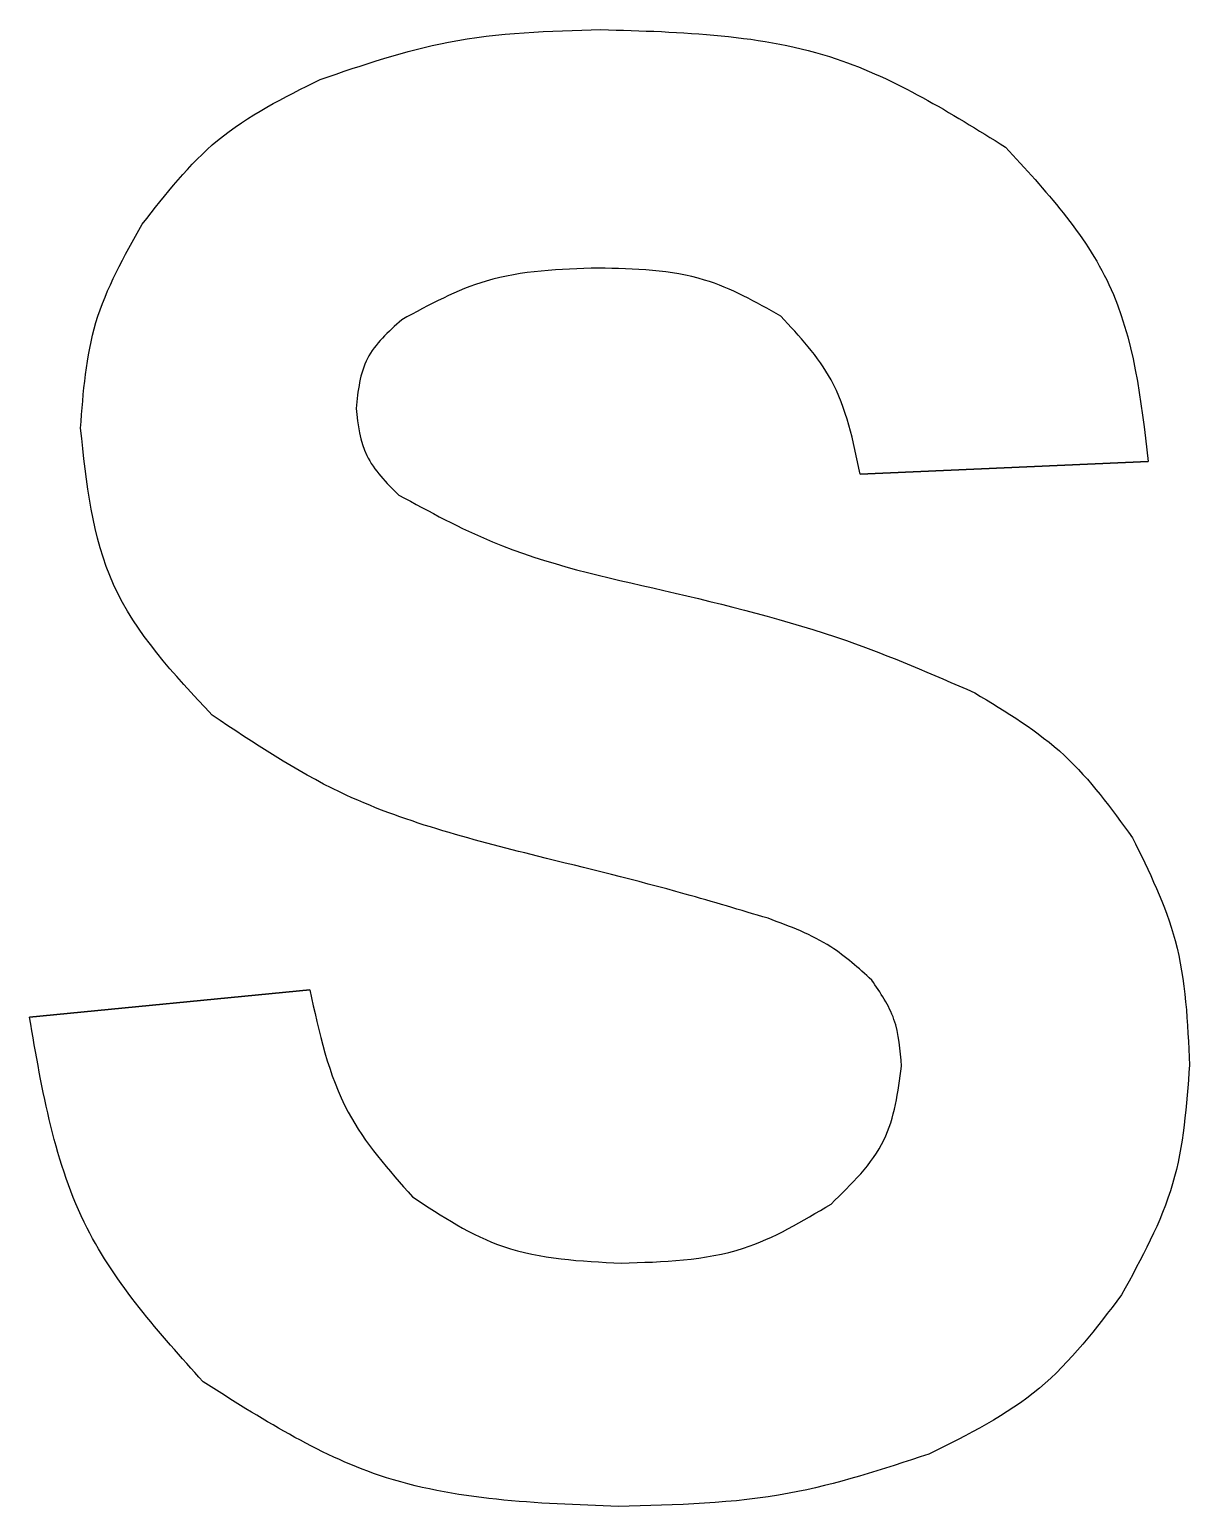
# Model space of a CAD drawing. Header units: millimetres. Extents: x -190 to 189, y -324 to 305.
# Drawn here: x -4.35 to 5.24, y 134.67 to 146.87 of the extents above; entities that cross this region are included whole.
import ezdxf

# ---------------------------------------------------------------- set-up
doc = ezdxf.new("R2010")
doc.units = ezdxf.units.MM
doc.layers.get('0').update_dxf_attribs({"linetype": 'CONTINUOUS'})

msp = doc.modelspace()

# ---------------------------------------------------------------- linework, layer by layer
for p, q in [((2.515, 143.192), (4.896, 143.298)), ((4.896, 143.298), (2.515, 143.192)), ((2.515, 143.192), (4.896, 143.298)), ((2.515, 143.192), (4.896, 143.298)), ((2.515, 143.192), (4.896, 143.298)), ((2.515, 143.192), (4.896, 143.298)), ((2.515, 143.192), (4.896, 143.298)), ((-2.033, 138.934), (-4.349, 138.707)), ((-4.349, 138.707), (-2.033, 138.934)), ((-2.033, 138.934), (-4.349, 138.707)), ((-2.033, 138.934), (-4.349, 138.707)), ((-2.033, 138.934), (-4.349, 138.707)), ((-2.033, 138.934), (-4.349, 138.707)), ((-2.033, 138.934), (-4.349, 138.707))]:
    msp.add_line(p, q)
for points, knots in [([(-1.946, 146.453), (-1.596, 146.573), (-0.845, 146.83), (-0.051, 146.853), (0.373, 146.865)], [0, 0, 0, 0, 0.1104252, 0.2367994, 0.2367994, 0.2367994, 0.2367994]), ([(-1.946, 146.453), (-1.596, 146.573), (-0.845, 146.83), (-0.051, 146.853), (0.373, 146.865)], [0, 0, 0, 0, 0.1104252, 0.2367994, 0.2367994, 0.2367994, 0.2367994]), ([(-1.946, 146.453), (-1.596, 146.573), (-0.845, 146.83), (-0.051, 146.853), (0.373, 146.865)], [0, 0, 0, 0, 0.1104252, 0.2367994, 0.2367994, 0.2367994, 0.2367994]), ([(-1.946, 146.453), (-1.596, 146.573), (-0.845, 146.83), (-0.051, 146.853), (0.373, 146.865)], [0, 0, 0, 0, 0.1104252, 0.2367994, 0.2367994, 0.2367994, 0.2367994]), ([(-1.946, 146.453), (-1.596, 146.573), (-0.845, 146.83), (-0.051, 146.853), (0.373, 146.865)], [0, 0, 0, 0, 0.1104252, 0.2367994, 0.2367994, 0.2367994, 0.2367994]), ([(-1.946, 146.453), (-1.596, 146.573), (-0.845, 146.83), (-0.051, 146.853), (0.373, 146.865)], [0, 0, 0, 0, 0.1104252, 0.2367994, 0.2367994, 0.2367994, 0.2367994]), ([(-1.946, 146.453), (-1.596, 146.573), (-0.845, 146.83), (-0.051, 146.853), (0.373, 146.865)], [0, 0, 0, 0, 0.1104252, 0.2367994, 0.2367994, 0.2367994, 0.2367994]), ([(0.373, 146.865), (1.041, 146.846), (2.245, 146.812), (3.262, 146.177), (3.716, 145.895)], [0, 0, 0, 0, 0.1960306, 0.3535824, 0.3535824, 0.3535824, 0.3535824]), ([(0.373, 146.865), (1.041, 146.846), (2.245, 146.812), (3.262, 146.177), (3.716, 145.895)], [0, 0, 0, 0, 0.1960306, 0.3535824, 0.3535824, 0.3535824, 0.3535824]), ([(0.373, 146.865), (1.041, 146.846), (2.245, 146.812), (3.262, 146.177), (3.716, 145.895)], [0, 0, 0, 0, 0.1960306, 0.3535824, 0.3535824, 0.3535824, 0.3535824]), ([(0.373, 146.865), (1.041, 146.846), (2.245, 146.812), (3.262, 146.177), (3.716, 145.895)], [0, 0, 0, 0, 0.1960306, 0.3535824, 0.3535824, 0.3535824, 0.3535824]), ([(0.373, 146.865), (1.041, 146.846), (2.245, 146.812), (3.262, 146.177), (3.716, 145.895)], [0, 0, 0, 0, 0.1960306, 0.3535824, 0.3535824, 0.3535824, 0.3535824]), ([(0.373, 146.865), (1.041, 146.846), (2.245, 146.812), (3.262, 146.177), (3.716, 145.895)], [0, 0, 0, 0, 0.1960306, 0.3535824, 0.3535824, 0.3535824, 0.3535824]), ([(0.373, 146.865), (1.041, 146.846), (2.245, 146.812), (3.262, 146.177), (3.716, 145.895)], [0, 0, 0, 0, 0.1960306, 0.3535824, 0.3535824, 0.3535824, 0.3535824]), ([(-3.417, 145.258), (-3.224, 145.506), (-2.826, 146.016), (-2.245, 146.305), (-1.946, 146.453)], [0, 0, 0, 0, 0.0930266, 0.1916913, 0.1916913, 0.1916913, 0.1916913]), ([(-3.417, 145.258), (-3.224, 145.506), (-2.826, 146.016), (-2.245, 146.305), (-1.946, 146.453)], [0, 0, 0, 0, 0.0930266, 0.1916913, 0.1916913, 0.1916913, 0.1916913]), ([(-3.417, 145.258), (-3.224, 145.506), (-2.826, 146.016), (-2.245, 146.305), (-1.946, 146.453)], [0, 0, 0, 0, 0.0930266, 0.1916913, 0.1916913, 0.1916913, 0.1916913]), ([(-3.417, 145.258), (-3.224, 145.506), (-2.826, 146.016), (-2.245, 146.305), (-1.946, 146.453)], [0, 0, 0, 0, 0.0930266, 0.1916913, 0.1916913, 0.1916913, 0.1916913]), ([(-3.417, 145.258), (-3.224, 145.506), (-2.826, 146.016), (-2.245, 146.305), (-1.946, 146.453)], [0, 0, 0, 0, 0.0930266, 0.1916913, 0.1916913, 0.1916913, 0.1916913]), ([(-3.417, 145.258), (-3.224, 145.506), (-2.826, 146.016), (-2.245, 146.305), (-1.946, 146.453)], [0, 0, 0, 0, 0.0930266, 0.1916913, 0.1916913, 0.1916913, 0.1916913]), ([(-3.417, 145.258), (-3.224, 145.506), (-2.826, 146.016), (-2.245, 146.305), (-1.946, 146.453)], [0, 0, 0, 0, 0.0930266, 0.1916913, 0.1916913, 0.1916913, 0.1916913]), ([(3.716, 145.895), (4.045, 145.537), (4.723, 144.802), (4.837, 143.808), (4.896, 143.298)], [0, 0, 0, 0, 0.1422027, 0.2918855, 0.2918855, 0.2918855, 0.2918855]), ([(3.716, 145.895), (4.045, 145.537), (4.723, 144.802), (4.837, 143.808), (4.896, 143.298)], [0, 0, 0, 0, 0.1422027, 0.2918855, 0.2918855, 0.2918855, 0.2918855]), ([(3.716, 145.895), (4.045, 145.537), (4.723, 144.802), (4.837, 143.808), (4.896, 143.298)], [0, 0, 0, 0, 0.1422027, 0.2918855, 0.2918855, 0.2918855, 0.2918855]), ([(3.716, 145.895), (4.045, 145.537), (4.723, 144.802), (4.837, 143.808), (4.896, 143.298)], [0, 0, 0, 0, 0.1422027, 0.2918855, 0.2918855, 0.2918855, 0.2918855]), ([(3.716, 145.895), (4.045, 145.537), (4.723, 144.802), (4.837, 143.808), (4.896, 143.298)], [0, 0, 0, 0, 0.1422027, 0.2918855, 0.2918855, 0.2918855, 0.2918855]), ([(3.716, 145.895), (4.045, 145.537), (4.723, 144.802), (4.837, 143.808), (4.896, 143.298)], [0, 0, 0, 0, 0.1422027, 0.2918855, 0.2918855, 0.2918855, 0.2918855]), ([(3.716, 145.895), (4.045, 145.537), (4.723, 144.802), (4.837, 143.808), (4.896, 143.298)], [0, 0, 0, 0, 0.1422027, 0.2918855, 0.2918855, 0.2918855, 0.2918855]), ([(-3.927, 143.573), (-3.905, 143.87), (-3.861, 144.469), (-3.566, 144.993), (-3.417, 145.258)], [0, 0, 0, 0, 0.088085, 0.1779778, 0.1779778, 0.1779778, 0.1779778]), ([(-3.927, 143.573), (-3.905, 143.87), (-3.861, 144.469), (-3.566, 144.993), (-3.417, 145.258)], [0, 0, 0, 0, 0.088085, 0.1779778, 0.1779778, 0.1779778, 0.1779778]), ([(-3.927, 143.573), (-3.905, 143.87), (-3.861, 144.469), (-3.566, 144.993), (-3.417, 145.258)], [0, 0, 0, 0, 0.088085, 0.1779778, 0.1779778, 0.1779778, 0.1779778]), ([(-3.927, 143.573), (-3.905, 143.87), (-3.861, 144.469), (-3.566, 144.993), (-3.417, 145.258)], [0, 0, 0, 0, 0.088085, 0.1779778, 0.1779778, 0.1779778, 0.1779778]), ([(-3.927, 143.573), (-3.905, 143.87), (-3.861, 144.469), (-3.566, 144.993), (-3.417, 145.258)], [0, 0, 0, 0, 0.088085, 0.1779778, 0.1779778, 0.1779778, 0.1779778]), ([(-3.927, 143.573), (-3.905, 143.87), (-3.861, 144.469), (-3.566, 144.993), (-3.417, 145.258)], [0, 0, 0, 0, 0.088085, 0.1779778, 0.1779778, 0.1779778, 0.1779778]), ([(-3.927, 143.573), (-3.905, 143.87), (-3.861, 144.469), (-3.566, 144.993), (-3.417, 145.258)], [0, 0, 0, 0, 0.088085, 0.1779778, 0.1779778, 0.1779778, 0.1779778]), ([(0.351, 144.895), (0.035, 144.885), (-0.541, 144.866), (-1.045, 144.592), (-1.273, 144.468)], [0, 0, 0, 0, 0.0930954, 0.1700176, 0.1700176, 0.1700176, 0.1700176]), ([(0.351, 144.895), (0.035, 144.885), (-0.541, 144.866), (-1.045, 144.592), (-1.273, 144.468)], [0, 0, 0, 0, 0.0930954, 0.1700176, 0.1700176, 0.1700176, 0.1700176]), ([(0.351, 144.895), (0.035, 144.885), (-0.541, 144.866), (-1.045, 144.592), (-1.273, 144.468)], [0, 0, 0, 0, 0.0930954, 0.1700176, 0.1700176, 0.1700176, 0.1700176]), ([(0.351, 144.895), (0.035, 144.885), (-0.541, 144.866), (-1.045, 144.592), (-1.273, 144.468)], [0, 0, 0, 0, 0.0930954, 0.1700176, 0.1700176, 0.1700176, 0.1700176]), ([(0.351, 144.895), (0.035, 144.885), (-0.541, 144.866), (-1.045, 144.592), (-1.273, 144.468)], [0, 0, 0, 0, 0.0930954, 0.1700176, 0.1700176, 0.1700176, 0.1700176]), ([(0.351, 144.895), (0.035, 144.885), (-0.541, 144.866), (-1.045, 144.592), (-1.273, 144.468)], [0, 0, 0, 0, 0.0930954, 0.1700176, 0.1700176, 0.1700176, 0.1700176]), ([(0.351, 144.895), (0.035, 144.885), (-0.541, 144.866), (-1.045, 144.592), (-1.273, 144.468)], [0, 0, 0, 0, 0.0930954, 0.1700176, 0.1700176, 0.1700176, 0.1700176]), ([(1.859, 144.498), (1.654, 144.614), (1.188, 144.876), (0.651, 144.888), (0.351, 144.895)], [0, 0, 0, 0, 0.069561, 0.1580815, 0.1580815, 0.1580815, 0.1580815]), ([(1.859, 144.498), (1.654, 144.614), (1.188, 144.876), (0.651, 144.888), (0.351, 144.895)], [0, 0, 0, 0, 0.069561, 0.1580815, 0.1580815, 0.1580815, 0.1580815]), ([(1.859, 144.498), (1.654, 144.614), (1.188, 144.876), (0.651, 144.888), (0.351, 144.895)], [0, 0, 0, 0, 0.069561, 0.1580815, 0.1580815, 0.1580815, 0.1580815]), ([(1.859, 144.498), (1.654, 144.614), (1.188, 144.876), (0.651, 144.888), (0.351, 144.895)], [0, 0, 0, 0, 0.069561, 0.1580815, 0.1580815, 0.1580815, 0.1580815]), ([(1.859, 144.498), (1.654, 144.614), (1.188, 144.876), (0.651, 144.888), (0.351, 144.895)], [0, 0, 0, 0, 0.069561, 0.1580815, 0.1580815, 0.1580815, 0.1580815]), ([(1.859, 144.498), (1.654, 144.614), (1.188, 144.876), (0.651, 144.888), (0.351, 144.895)], [0, 0, 0, 0, 0.069561, 0.1580815, 0.1580815, 0.1580815, 0.1580815]), ([(1.859, 144.498), (1.654, 144.614), (1.188, 144.876), (0.651, 144.888), (0.351, 144.895)], [0, 0, 0, 0, 0.069561, 0.1580815, 0.1580815, 0.1580815, 0.1580815]), ([(-1.273, 144.468), (-1.384, 144.369), (-1.603, 144.173), (-1.635, 143.881), (-1.651, 143.735)], [0, 0, 0, 0, 0.04272641, 0.08501092, 0.08501092, 0.08501092, 0.08501092]), ([(-1.273, 144.468), (-1.384, 144.369), (-1.603, 144.173), (-1.635, 143.881), (-1.651, 143.735)], [0, 0, 0, 0, 0.04272641, 0.08501092, 0.08501092, 0.08501092, 0.08501092]), ([(-1.273, 144.468), (-1.384, 144.369), (-1.603, 144.173), (-1.635, 143.881), (-1.651, 143.735)], [0, 0, 0, 0, 0.04272641, 0.08501092, 0.08501092, 0.08501092, 0.08501092]), ([(-1.273, 144.468), (-1.384, 144.369), (-1.603, 144.173), (-1.635, 143.881), (-1.651, 143.735)], [0, 0, 0, 0, 0.04272641, 0.08501092, 0.08501092, 0.08501092, 0.08501092]), ([(-1.273, 144.468), (-1.384, 144.369), (-1.603, 144.173), (-1.635, 143.881), (-1.651, 143.735)], [0, 0, 0, 0, 0.04272641, 0.08501092, 0.08501092, 0.08501092, 0.08501092]), ([(-1.273, 144.468), (-1.384, 144.369), (-1.603, 144.173), (-1.635, 143.881), (-1.651, 143.735)], [0, 0, 0, 0, 0.04272641, 0.08501092, 0.08501092, 0.08501092, 0.08501092]), ([(-1.273, 144.468), (-1.384, 144.369), (-1.603, 144.173), (-1.635, 143.881), (-1.651, 143.735)], [0, 0, 0, 0, 0.04272641, 0.08501092, 0.08501092, 0.08501092, 0.08501092]), ([(2.515, 143.192), (2.459, 143.465), (2.358, 143.962), (2.014, 144.332), (1.859, 144.498)], [0, 0, 0, 0, 0.0817192, 0.14871, 0.14871, 0.14871, 0.14871]), ([(2.515, 143.192), (2.459, 143.465), (2.358, 143.962), (2.014, 144.332), (1.859, 144.498)], [0, 0, 0, 0, 0.0817192, 0.14871, 0.14871, 0.14871, 0.14871]), ([(2.515, 143.192), (2.459, 143.465), (2.358, 143.962), (2.014, 144.332), (1.859, 144.498)], [0, 0, 0, 0, 0.0817192, 0.14871, 0.14871, 0.14871, 0.14871]), ([(2.515, 143.192), (2.459, 143.465), (2.358, 143.962), (2.014, 144.332), (1.859, 144.498)], [0, 0, 0, 0, 0.0817192, 0.14871, 0.14871, 0.14871, 0.14871]), ([(2.515, 143.192), (2.459, 143.465), (2.358, 143.962), (2.014, 144.332), (1.859, 144.498)], [0, 0, 0, 0, 0.0817192, 0.14871, 0.14871, 0.14871, 0.14871]), ([(2.515, 143.192), (2.459, 143.465), (2.358, 143.962), (2.014, 144.332), (1.859, 144.498)], [0, 0, 0, 0, 0.0817192, 0.14871, 0.14871, 0.14871, 0.14871]), ([(2.515, 143.192), (2.459, 143.465), (2.358, 143.962), (2.014, 144.332), (1.859, 144.498)], [0, 0, 0, 0, 0.0817192, 0.14871, 0.14871, 0.14871, 0.14871]), ([(-1.651, 143.735), (-1.634, 143.6), (-1.6, 143.32), (-1.4, 143.122), (-1.297, 143.02)], [0, 0, 0, 0, 0.03979825, 0.08196762, 0.08196762, 0.08196762, 0.08196762]), ([(-1.651, 143.735), (-1.634, 143.6), (-1.6, 143.32), (-1.4, 143.122), (-1.297, 143.02)], [0, 0, 0, 0, 0.03979825, 0.08196762, 0.08196762, 0.08196762, 0.08196762]), ([(-1.651, 143.735), (-1.634, 143.6), (-1.6, 143.32), (-1.4, 143.122), (-1.297, 143.02)], [0, 0, 0, 0, 0.03979825, 0.08196762, 0.08196762, 0.08196762, 0.08196762]), ([(-1.651, 143.735), (-1.634, 143.6), (-1.6, 143.32), (-1.4, 143.122), (-1.297, 143.02)], [0, 0, 0, 0, 0.03979825, 0.08196762, 0.08196762, 0.08196762, 0.08196762]), ([(-1.651, 143.735), (-1.634, 143.6), (-1.6, 143.32), (-1.4, 143.122), (-1.297, 143.02)], [0, 0, 0, 0, 0.03979825, 0.08196762, 0.08196762, 0.08196762, 0.08196762]), ([(-1.651, 143.735), (-1.634, 143.6), (-1.6, 143.32), (-1.4, 143.122), (-1.297, 143.02)], [0, 0, 0, 0, 0.03979825, 0.08196762, 0.08196762, 0.08196762, 0.08196762]), ([(-1.651, 143.735), (-1.634, 143.6), (-1.6, 143.32), (-1.4, 143.122), (-1.297, 143.02)], [0, 0, 0, 0, 0.03979825, 0.08196762, 0.08196762, 0.08196762, 0.08196762]), ([(-2.839, 141.201), (-3.156, 141.54), (-3.783, 142.211), (-3.879, 143.122), (-3.927, 143.573)], [0, 0, 0, 0, 0.1352275, 0.267321, 0.267321, 0.267321, 0.267321]), ([(-2.839, 141.201), (-3.156, 141.54), (-3.783, 142.211), (-3.879, 143.122), (-3.927, 143.573)], [0, 0, 0, 0, 0.1352275, 0.267321, 0.267321, 0.267321, 0.267321]), ([(-2.839, 141.201), (-3.156, 141.54), (-3.783, 142.211), (-3.879, 143.122), (-3.927, 143.573)], [0, 0, 0, 0, 0.1352275, 0.267321, 0.267321, 0.267321, 0.267321]), ([(-2.839, 141.201), (-3.156, 141.54), (-3.783, 142.211), (-3.879, 143.122), (-3.927, 143.573)], [0, 0, 0, 0, 0.1352275, 0.267321, 0.267321, 0.267321, 0.267321]), ([(-2.839, 141.201), (-3.156, 141.54), (-3.783, 142.211), (-3.879, 143.122), (-3.927, 143.573)], [0, 0, 0, 0, 0.1352275, 0.267321, 0.267321, 0.267321, 0.267321]), ([(-2.839, 141.201), (-3.156, 141.54), (-3.783, 142.211), (-3.879, 143.122), (-3.927, 143.573)], [0, 0, 0, 0, 0.1352275, 0.267321, 0.267321, 0.267321, 0.267321]), ([(-2.839, 141.201), (-3.156, 141.54), (-3.783, 142.211), (-3.879, 143.122), (-3.927, 143.573)], [0, 0, 0, 0, 0.1352275, 0.267321, 0.267321, 0.267321, 0.267321]), ([(-1.297, 143.02), (-1.043, 142.882), (-0.356, 142.51), (0.409, 142.34), (0.892, 142.233)], [0, 0, 0, 0, 0.0863163, 0.2334557, 0.2334557, 0.2334557, 0.2334557]), ([(-1.297, 143.02), (-1.043, 142.882), (-0.356, 142.51), (0.409, 142.34), (0.892, 142.233)], [0, 0, 0, 0, 0.0863163, 0.2334557, 0.2334557, 0.2334557, 0.2334557]), ([(-1.297, 143.02), (-1.043, 142.882), (-0.356, 142.51), (0.409, 142.34), (0.892, 142.233)], [0, 0, 0, 0, 0.0863163, 0.2334557, 0.2334557, 0.2334557, 0.2334557]), ([(-1.297, 143.02), (-1.043, 142.882), (-0.356, 142.51), (0.409, 142.34), (0.892, 142.233)], [0, 0, 0, 0, 0.0863163, 0.2334557, 0.2334557, 0.2334557, 0.2334557]), ([(-1.297, 143.02), (-1.043, 142.882), (-0.356, 142.51), (0.409, 142.34), (0.892, 142.233)], [0, 0, 0, 0, 0.0863163, 0.2334557, 0.2334557, 0.2334557, 0.2334557]), ([(-1.297, 143.02), (-1.043, 142.882), (-0.356, 142.51), (0.409, 142.34), (0.892, 142.233)], [0, 0, 0, 0, 0.0863163, 0.2334557, 0.2334557, 0.2334557, 0.2334557]), ([(-1.297, 143.02), (-1.043, 142.882), (-0.356, 142.51), (0.409, 142.34), (0.892, 142.233)], [0, 0, 0, 0, 0.0863163, 0.2334557, 0.2334557, 0.2334557, 0.2334557]), ([(0.892, 142.233), (1.401, 142.112), (2.282, 141.901), (3.112, 141.539), (3.462, 141.387)], [0, 0, 0, 0, 0.1567424, 0.2710422, 0.2710422, 0.2710422, 0.2710422]), ([(0.892, 142.233), (1.401, 142.112), (2.282, 141.901), (3.112, 141.539), (3.462, 141.387)], [0, 0, 0, 0, 0.1567424, 0.2710422, 0.2710422, 0.2710422, 0.2710422]), ([(0.892, 142.233), (1.401, 142.112), (2.282, 141.901), (3.112, 141.539), (3.462, 141.387)], [0, 0, 0, 0, 0.1567424, 0.2710422, 0.2710422, 0.2710422, 0.2710422]), ([(0.892, 142.233), (1.401, 142.112), (2.282, 141.901), (3.112, 141.539), (3.462, 141.387)], [0, 0, 0, 0, 0.1567424, 0.2710422, 0.2710422, 0.2710422, 0.2710422]), ([(0.892, 142.233), (1.401, 142.112), (2.282, 141.901), (3.112, 141.539), (3.462, 141.387)], [0, 0, 0, 0, 0.1567424, 0.2710422, 0.2710422, 0.2710422, 0.2710422]), ([(0.892, 142.233), (1.401, 142.112), (2.282, 141.901), (3.112, 141.539), (3.462, 141.387)], [0, 0, 0, 0, 0.1567424, 0.2710422, 0.2710422, 0.2710422, 0.2710422]), ([(0.892, 142.233), (1.401, 142.112), (2.282, 141.901), (3.112, 141.539), (3.462, 141.387)], [0, 0, 0, 0, 0.1567424, 0.2710422, 0.2710422, 0.2710422, 0.2710422]), ([(3.462, 141.387), (3.723, 141.229), (4.239, 140.919), (4.591, 140.43), (4.765, 140.19)], [0, 0, 0, 0, 0.0905234, 0.1786387, 0.1786387, 0.1786387, 0.1786387]), ([(3.462, 141.387), (3.723, 141.229), (4.239, 140.919), (4.591, 140.43), (4.765, 140.19)], [0, 0, 0, 0, 0.0905234, 0.1786387, 0.1786387, 0.1786387, 0.1786387]), ([(3.462, 141.387), (3.723, 141.229), (4.239, 140.919), (4.591, 140.43), (4.765, 140.19)], [0, 0, 0, 0, 0.0905234, 0.1786387, 0.1786387, 0.1786387, 0.1786387]), ([(3.462, 141.387), (3.723, 141.229), (4.239, 140.919), (4.591, 140.43), (4.765, 140.19)], [0, 0, 0, 0, 0.0905234, 0.1786387, 0.1786387, 0.1786387, 0.1786387]), ([(3.462, 141.387), (3.723, 141.229), (4.239, 140.919), (4.591, 140.43), (4.765, 140.19)], [0, 0, 0, 0, 0.0905234, 0.1786387, 0.1786387, 0.1786387, 0.1786387]), ([(3.462, 141.387), (3.723, 141.229), (4.239, 140.919), (4.591, 140.43), (4.765, 140.19)], [0, 0, 0, 0, 0.0905234, 0.1786387, 0.1786387, 0.1786387, 0.1786387]), ([(3.462, 141.387), (3.723, 141.229), (4.239, 140.919), (4.591, 140.43), (4.765, 140.19)], [0, 0, 0, 0, 0.0905234, 0.1786387, 0.1786387, 0.1786387, 0.1786387]), ([(-0.152, 140.037), (-0.711, 140.179), (-1.672, 140.422), (-2.495, 140.971), (-2.839, 141.201)], [0, 0, 0, 0, 0.1712204, 0.2946917, 0.2946917, 0.2946917, 0.2946917]), ([(-0.152, 140.037), (-0.711, 140.179), (-1.672, 140.422), (-2.495, 140.971), (-2.839, 141.201)], [0, 0, 0, 0, 0.1712204, 0.2946917, 0.2946917, 0.2946917, 0.2946917]), ([(-0.152, 140.037), (-0.711, 140.179), (-1.672, 140.422), (-2.495, 140.971), (-2.839, 141.201)], [0, 0, 0, 0, 0.1712204, 0.2946917, 0.2946917, 0.2946917, 0.2946917]), ([(-0.152, 140.037), (-0.711, 140.179), (-1.672, 140.422), (-2.495, 140.971), (-2.839, 141.201)], [0, 0, 0, 0, 0.1712204, 0.2946917, 0.2946917, 0.2946917, 0.2946917]), ([(-0.152, 140.037), (-0.711, 140.179), (-1.672, 140.422), (-2.495, 140.971), (-2.839, 141.201)], [0, 0, 0, 0, 0.1712204, 0.2946917, 0.2946917, 0.2946917, 0.2946917]), ([(-0.152, 140.037), (-0.711, 140.179), (-1.672, 140.422), (-2.495, 140.971), (-2.839, 141.201)], [0, 0, 0, 0, 0.1712204, 0.2946917, 0.2946917, 0.2946917, 0.2946917]), ([(-0.152, 140.037), (-0.711, 140.179), (-1.672, 140.422), (-2.495, 140.971), (-2.839, 141.201)], [0, 0, 0, 0, 0.1712204, 0.2946917, 0.2946917, 0.2946917, 0.2946917]), ([(4.765, 140.19), (4.903, 139.912), (5.194, 139.321), (5.222, 138.661), (5.237, 138.312)], [0, 0, 0, 0, 0.0919803, 0.1954875, 0.1954875, 0.1954875, 0.1954875]), ([(4.765, 140.19), (4.903, 139.912), (5.194, 139.321), (5.222, 138.661), (5.237, 138.312)], [0, 0, 0, 0, 0.0919803, 0.1954875, 0.1954875, 0.1954875, 0.1954875]), ([(4.765, 140.19), (4.903, 139.912), (5.194, 139.321), (5.222, 138.661), (5.237, 138.312)], [0, 0, 0, 0, 0.0919803, 0.1954875, 0.1954875, 0.1954875, 0.1954875]), ([(4.765, 140.19), (4.903, 139.912), (5.194, 139.321), (5.222, 138.661), (5.237, 138.312)], [0, 0, 0, 0, 0.0919803, 0.1954875, 0.1954875, 0.1954875, 0.1954875]), ([(4.765, 140.19), (4.903, 139.912), (5.194, 139.321), (5.222, 138.661), (5.237, 138.312)], [0, 0, 0, 0, 0.0919803, 0.1954875, 0.1954875, 0.1954875, 0.1954875]), ([(4.765, 140.19), (4.903, 139.912), (5.194, 139.321), (5.222, 138.661), (5.237, 138.312)], [0, 0, 0, 0, 0.0919803, 0.1954875, 0.1954875, 0.1954875, 0.1954875]), ([(4.765, 140.19), (4.903, 139.912), (5.194, 139.321), (5.222, 138.661), (5.237, 138.312)], [0, 0, 0, 0, 0.0919803, 0.1954875, 0.1954875, 0.1954875, 0.1954875]), ([(1.754, 139.524), (1.526, 139.592), (0.895, 139.781), (0.256, 139.937), (-0.152, 140.037)], [0, 0, 0, 0, 0.0714449, 0.1974486, 0.1974486, 0.1974486, 0.1974486]), ([(1.754, 139.524), (1.526, 139.592), (0.895, 139.781), (0.256, 139.937), (-0.152, 140.037)], [0, 0, 0, 0, 0.0714449, 0.1974486, 0.1974486, 0.1974486, 0.1974486]), ([(1.754, 139.524), (1.526, 139.592), (0.895, 139.781), (0.256, 139.937), (-0.152, 140.037)], [0, 0, 0, 0, 0.0714449, 0.1974486, 0.1974486, 0.1974486, 0.1974486]), ([(1.754, 139.524), (1.526, 139.592), (0.895, 139.781), (0.256, 139.937), (-0.152, 140.037)], [0, 0, 0, 0, 0.0714449, 0.1974486, 0.1974486, 0.1974486, 0.1974486]), ([(1.754, 139.524), (1.526, 139.592), (0.895, 139.781), (0.256, 139.937), (-0.152, 140.037)], [0, 0, 0, 0, 0.0714449, 0.1974486, 0.1974486, 0.1974486, 0.1974486]), ([(1.754, 139.524), (1.526, 139.592), (0.895, 139.781), (0.256, 139.937), (-0.152, 140.037)], [0, 0, 0, 0, 0.0714449, 0.1974486, 0.1974486, 0.1974486, 0.1974486]), ([(1.754, 139.524), (1.526, 139.592), (0.895, 139.781), (0.256, 139.937), (-0.152, 140.037)], [0, 0, 0, 0, 0.0714449, 0.1974486, 0.1974486, 0.1974486, 0.1974486]), ([(2.611, 139.014), (2.503, 139.112), (2.253, 139.339), (1.935, 139.457), (1.754, 139.524)], [0, 0, 0, 0, 0.0434421, 0.1005306, 0.1005306, 0.1005306, 0.1005306]), ([(2.611, 139.014), (2.503, 139.112), (2.253, 139.339), (1.935, 139.457), (1.754, 139.524)], [0, 0, 0, 0, 0.0434421, 0.1005306, 0.1005306, 0.1005306, 0.1005306]), ([(2.611, 139.014), (2.503, 139.112), (2.253, 139.339), (1.935, 139.457), (1.754, 139.524)], [0, 0, 0, 0, 0.0434421, 0.1005306, 0.1005306, 0.1005306, 0.1005306]), ([(2.611, 139.014), (2.503, 139.112), (2.253, 139.339), (1.935, 139.457), (1.754, 139.524)], [0, 0, 0, 0, 0.0434421, 0.1005306, 0.1005306, 0.1005306, 0.1005306]), ([(2.611, 139.014), (2.503, 139.112), (2.253, 139.339), (1.935, 139.457), (1.754, 139.524)], [0, 0, 0, 0, 0.0434421, 0.1005306, 0.1005306, 0.1005306, 0.1005306]), ([(2.611, 139.014), (2.503, 139.112), (2.253, 139.339), (1.935, 139.457), (1.754, 139.524)], [0, 0, 0, 0, 0.0434421, 0.1005306, 0.1005306, 0.1005306, 0.1005306]), ([(2.611, 139.014), (2.503, 139.112), (2.253, 139.339), (1.935, 139.457), (1.754, 139.524)], [0, 0, 0, 0, 0.0434421, 0.1005306, 0.1005306, 0.1005306, 0.1005306]), ([(2.857, 138.302), (2.847, 138.435), (2.829, 138.695), (2.683, 138.909), (2.611, 139.014)], [0, 0, 0, 0, 0.0391848, 0.07650281, 0.07650281, 0.07650281, 0.07650281]), ([(2.857, 138.302), (2.847, 138.435), (2.829, 138.695), (2.683, 138.909), (2.611, 139.014)], [0, 0, 0, 0, 0.0391848, 0.07650281, 0.07650281, 0.07650281, 0.07650281]), ([(2.857, 138.302), (2.847, 138.435), (2.829, 138.695), (2.683, 138.909), (2.611, 139.014)], [0, 0, 0, 0, 0.0391848, 0.07650281, 0.07650281, 0.07650281, 0.07650281]), ([(2.857, 138.302), (2.847, 138.435), (2.829, 138.695), (2.683, 138.909), (2.611, 139.014)], [0, 0, 0, 0, 0.0391848, 0.07650281, 0.07650281, 0.07650281, 0.07650281]), ([(2.857, 138.302), (2.847, 138.435), (2.829, 138.695), (2.683, 138.909), (2.611, 139.014)], [0, 0, 0, 0, 0.0391848, 0.07650281, 0.07650281, 0.07650281, 0.07650281]), ([(2.857, 138.302), (2.847, 138.435), (2.829, 138.695), (2.683, 138.909), (2.611, 139.014)], [0, 0, 0, 0, 0.0391848, 0.07650281, 0.07650281, 0.07650281, 0.07650281]), ([(2.857, 138.302), (2.847, 138.435), (2.829, 138.695), (2.683, 138.909), (2.611, 139.014)], [0, 0, 0, 0, 0.0391848, 0.07650281, 0.07650281, 0.07650281, 0.07650281]), ([(-2.033, 138.934), (-1.957, 138.582), (-1.817, 137.937), (-1.381, 137.445), (-1.184, 137.222)], [0, 0, 0, 0, 0.1059693, 0.1940108, 0.1940108, 0.1940108, 0.1940108]), ([(-2.033, 138.934), (-1.957, 138.582), (-1.817, 137.937), (-1.381, 137.445), (-1.184, 137.222)], [0, 0, 0, 0, 0.1059693, 0.1940108, 0.1940108, 0.1940108, 0.1940108]), ([(-2.033, 138.934), (-1.957, 138.582), (-1.817, 137.937), (-1.381, 137.445), (-1.184, 137.222)], [0, 0, 0, 0, 0.1059693, 0.1940108, 0.1940108, 0.1940108, 0.1940108]), ([(-2.033, 138.934), (-1.957, 138.582), (-1.817, 137.937), (-1.381, 137.445), (-1.184, 137.222)], [0, 0, 0, 0, 0.1059693, 0.1940108, 0.1940108, 0.1940108, 0.1940108]), ([(-2.033, 138.934), (-1.957, 138.582), (-1.817, 137.937), (-1.381, 137.445), (-1.184, 137.222)], [0, 0, 0, 0, 0.1059693, 0.1940108, 0.1940108, 0.1940108, 0.1940108]), ([(-2.033, 138.934), (-1.957, 138.582), (-1.817, 137.937), (-1.381, 137.445), (-1.184, 137.222)], [0, 0, 0, 0, 0.1059693, 0.1940108, 0.1940108, 0.1940108, 0.1940108]), ([(-2.033, 138.934), (-1.957, 138.582), (-1.817, 137.937), (-1.381, 137.445), (-1.184, 137.222)], [0, 0, 0, 0, 0.1059693, 0.1940108, 0.1940108, 0.1940108, 0.1940108]), ([(-2.915, 135.696), (-3.277, 136.099), (-4.049, 136.958), (-4.245, 138.1), (-4.349, 138.707)], [0, 0, 0, 0, 0.1589904, 0.3395457, 0.3395457, 0.3395457, 0.3395457]), ([(-2.915, 135.696), (-3.277, 136.099), (-4.049, 136.958), (-4.245, 138.1), (-4.349, 138.707)], [0, 0, 0, 0, 0.1589904, 0.3395457, 0.3395457, 0.3395457, 0.3395457]), ([(-2.915, 135.696), (-3.277, 136.099), (-4.049, 136.958), (-4.245, 138.1), (-4.349, 138.707)], [0, 0, 0, 0, 0.1589904, 0.3395457, 0.3395457, 0.3395457, 0.3395457]), ([(-2.915, 135.696), (-3.277, 136.099), (-4.049, 136.958), (-4.245, 138.1), (-4.349, 138.707)], [0, 0, 0, 0, 0.1589904, 0.3395457, 0.3395457, 0.3395457, 0.3395457]), ([(-2.915, 135.696), (-3.277, 136.099), (-4.049, 136.958), (-4.245, 138.1), (-4.349, 138.707)], [0, 0, 0, 0, 0.1589904, 0.3395457, 0.3395457, 0.3395457, 0.3395457]), ([(-2.915, 135.696), (-3.277, 136.099), (-4.049, 136.958), (-4.245, 138.1), (-4.349, 138.707)], [0, 0, 0, 0, 0.1589904, 0.3395457, 0.3395457, 0.3395457, 0.3395457]), ([(-2.915, 135.696), (-3.277, 136.099), (-4.049, 136.958), (-4.245, 138.1), (-4.349, 138.707)], [0, 0, 0, 0, 0.1589904, 0.3395457, 0.3395457, 0.3395457, 0.3395457]), ([(2.275, 137.164), (2.444, 137.328), (2.77, 137.642), (2.829, 138.089), (2.857, 138.302)], [0, 0, 0, 0, 0.0685375, 0.1312729, 0.1312729, 0.1312729, 0.1312729]), ([(2.275, 137.164), (2.444, 137.328), (2.77, 137.642), (2.829, 138.089), (2.857, 138.302)], [0, 0, 0, 0, 0.0685375, 0.1312729, 0.1312729, 0.1312729, 0.1312729]), ([(2.275, 137.164), (2.444, 137.328), (2.77, 137.642), (2.829, 138.089), (2.857, 138.302)], [0, 0, 0, 0, 0.0685375, 0.1312729, 0.1312729, 0.1312729, 0.1312729]), ([(2.275, 137.164), (2.444, 137.328), (2.77, 137.642), (2.829, 138.089), (2.857, 138.302)], [0, 0, 0, 0, 0.0685375, 0.1312729, 0.1312729, 0.1312729, 0.1312729]), ([(2.275, 137.164), (2.444, 137.328), (2.77, 137.642), (2.829, 138.089), (2.857, 138.302)], [0, 0, 0, 0, 0.0685375, 0.1312729, 0.1312729, 0.1312729, 0.1312729]), ([(2.275, 137.164), (2.444, 137.328), (2.77, 137.642), (2.829, 138.089), (2.857, 138.302)], [0, 0, 0, 0, 0.0685375, 0.1312729, 0.1312729, 0.1312729, 0.1312729]), ([(2.275, 137.164), (2.444, 137.328), (2.77, 137.642), (2.829, 138.089), (2.857, 138.302)], [0, 0, 0, 0, 0.0685375, 0.1312729, 0.1312729, 0.1312729, 0.1312729]), ([(5.237, 138.312), (5.213, 137.979), (5.165, 137.305), (4.84, 136.713), (4.676, 136.414)], [0, 0, 0, 0, 0.0991164, 0.2000501, 0.2000501, 0.2000501, 0.2000501]), ([(5.237, 138.312), (5.213, 137.979), (5.165, 137.305), (4.84, 136.713), (4.676, 136.414)], [0, 0, 0, 0, 0.0991164, 0.2000501, 0.2000501, 0.2000501, 0.2000501]), ([(5.237, 138.312), (5.213, 137.979), (5.165, 137.305), (4.84, 136.713), (4.676, 136.414)], [0, 0, 0, 0, 0.0991164, 0.2000501, 0.2000501, 0.2000501, 0.2000501]), ([(5.237, 138.312), (5.213, 137.979), (5.165, 137.305), (4.84, 136.713), (4.676, 136.414)], [0, 0, 0, 0, 0.0991164, 0.2000501, 0.2000501, 0.2000501, 0.2000501]), ([(5.237, 138.312), (5.213, 137.979), (5.165, 137.305), (4.84, 136.713), (4.676, 136.414)], [0, 0, 0, 0, 0.0991164, 0.2000501, 0.2000501, 0.2000501, 0.2000501]), ([(5.237, 138.312), (5.213, 137.979), (5.165, 137.305), (4.84, 136.713), (4.676, 136.414)], [0, 0, 0, 0, 0.0991164, 0.2000501, 0.2000501, 0.2000501, 0.2000501]), ([(5.237, 138.312), (5.213, 137.979), (5.165, 137.305), (4.84, 136.713), (4.676, 136.414)], [0, 0, 0, 0, 0.0991164, 0.2000501, 0.2000501, 0.2000501, 0.2000501]), ([(-1.184, 137.222), (-0.941, 137.063), (-0.418, 136.721), (0.207, 136.692), (0.542, 136.676)], [0, 0, 0, 0, 0.085563, 0.183926, 0.183926, 0.183926, 0.183926]), ([(-1.184, 137.222), (-0.941, 137.063), (-0.418, 136.721), (0.207, 136.692), (0.542, 136.676)], [0, 0, 0, 0, 0.085563, 0.183926, 0.183926, 0.183926, 0.183926]), ([(-1.184, 137.222), (-0.941, 137.063), (-0.418, 136.721), (0.207, 136.692), (0.542, 136.676)], [0, 0, 0, 0, 0.085563, 0.183926, 0.183926, 0.183926, 0.183926]), ([(-1.184, 137.222), (-0.941, 137.063), (-0.418, 136.721), (0.207, 136.692), (0.542, 136.676)], [0, 0, 0, 0, 0.085563, 0.183926, 0.183926, 0.183926, 0.183926]), ([(-1.184, 137.222), (-0.941, 137.063), (-0.418, 136.721), (0.207, 136.692), (0.542, 136.676)], [0, 0, 0, 0, 0.085563, 0.183926, 0.183926, 0.183926, 0.183926]), ([(-1.184, 137.222), (-0.941, 137.063), (-0.418, 136.721), (0.207, 136.692), (0.542, 136.676)], [0, 0, 0, 0, 0.085563, 0.183926, 0.183926, 0.183926, 0.183926]), ([(-1.184, 137.222), (-0.941, 137.063), (-0.418, 136.721), (0.207, 136.692), (0.542, 136.676)], [0, 0, 0, 0, 0.085563, 0.183926, 0.183926, 0.183926, 0.183926]), ([(0.542, 136.676), (0.887, 136.686), (1.509, 136.704), (2.039, 137.022), (2.275, 137.164)], [0, 0, 0, 0, 0.1015592, 0.1827043, 0.1827043, 0.1827043, 0.1827043]), ([(0.542, 136.676), (0.887, 136.686), (1.509, 136.704), (2.039, 137.022), (2.275, 137.164)], [0, 0, 0, 0, 0.1015592, 0.1827043, 0.1827043, 0.1827043, 0.1827043]), ([(0.542, 136.676), (0.887, 136.686), (1.509, 136.704), (2.039, 137.022), (2.275, 137.164)], [0, 0, 0, 0, 0.1015592, 0.1827043, 0.1827043, 0.1827043, 0.1827043]), ([(0.542, 136.676), (0.887, 136.686), (1.509, 136.704), (2.039, 137.022), (2.275, 137.164)], [0, 0, 0, 0, 0.1015592, 0.1827043, 0.1827043, 0.1827043, 0.1827043]), ([(0.542, 136.676), (0.887, 136.686), (1.509, 136.704), (2.039, 137.022), (2.275, 137.164)], [0, 0, 0, 0, 0.1015592, 0.1827043, 0.1827043, 0.1827043, 0.1827043]), ([(0.542, 136.676), (0.887, 136.686), (1.509, 136.704), (2.039, 137.022), (2.275, 137.164)], [0, 0, 0, 0, 0.1015592, 0.1827043, 0.1827043, 0.1827043, 0.1827043]), ([(0.542, 136.676), (0.887, 136.686), (1.509, 136.704), (2.039, 137.022), (2.275, 137.164)], [0, 0, 0, 0, 0.1015592, 0.1827043, 0.1827043, 0.1827043, 0.1827043]), ([(4.676, 136.414), (4.466, 136.137), (4.04, 135.573), (3.406, 135.258), (3.084, 135.098)], [0, 0, 0, 0, 0.1027749, 0.2090244, 0.2090244, 0.2090244, 0.2090244]), ([(4.676, 136.414), (4.466, 136.137), (4.04, 135.573), (3.406, 135.258), (3.084, 135.098)], [0, 0, 0, 0, 0.1027749, 0.2090244, 0.2090244, 0.2090244, 0.2090244]), ([(4.676, 136.414), (4.466, 136.137), (4.04, 135.573), (3.406, 135.258), (3.084, 135.098)], [0, 0, 0, 0, 0.1027749, 0.2090244, 0.2090244, 0.2090244, 0.2090244]), ([(4.676, 136.414), (4.466, 136.137), (4.04, 135.573), (3.406, 135.258), (3.084, 135.098)], [0, 0, 0, 0, 0.1027749, 0.2090244, 0.2090244, 0.2090244, 0.2090244]), ([(4.676, 136.414), (4.466, 136.137), (4.04, 135.573), (3.406, 135.258), (3.084, 135.098)], [0, 0, 0, 0, 0.1027749, 0.2090244, 0.2090244, 0.2090244, 0.2090244]), ([(4.676, 136.414), (4.466, 136.137), (4.04, 135.573), (3.406, 135.258), (3.084, 135.098)], [0, 0, 0, 0, 0.1027749, 0.2090244, 0.2090244, 0.2090244, 0.2090244]), ([(4.676, 136.414), (4.466, 136.137), (4.04, 135.573), (3.406, 135.258), (3.084, 135.098)], [0, 0, 0, 0, 0.1027749, 0.2090244, 0.2090244, 0.2090244, 0.2090244]), ([(0.519, 134.666), (-0.159, 134.69), (-1.4, 134.733), (-2.443, 135.396), (-2.915, 135.696)], [0, 0, 0, 0, 0.1993133, 0.3643994, 0.3643994, 0.3643994, 0.3643994]), ([(0.519, 134.666), (-0.159, 134.69), (-1.4, 134.733), (-2.443, 135.396), (-2.915, 135.696)], [0, 0, 0, 0, 0.1993133, 0.3643994, 0.3643994, 0.3643994, 0.3643994]), ([(0.519, 134.666), (-0.159, 134.69), (-1.4, 134.733), (-2.443, 135.396), (-2.915, 135.696)], [0, 0, 0, 0, 0.1993133, 0.3643994, 0.3643994, 0.3643994, 0.3643994]), ([(0.519, 134.666), (-0.159, 134.69), (-1.4, 134.733), (-2.443, 135.396), (-2.915, 135.696)], [0, 0, 0, 0, 0.1993133, 0.3643994, 0.3643994, 0.3643994, 0.3643994]), ([(0.519, 134.666), (-0.159, 134.69), (-1.4, 134.733), (-2.443, 135.396), (-2.915, 135.696)], [0, 0, 0, 0, 0.1993133, 0.3643994, 0.3643994, 0.3643994, 0.3643994]), ([(0.519, 134.666), (-0.159, 134.69), (-1.4, 134.733), (-2.443, 135.396), (-2.915, 135.696)], [0, 0, 0, 0, 0.1993133, 0.3643994, 0.3643994, 0.3643994, 0.3643994]), ([(0.519, 134.666), (-0.159, 134.69), (-1.4, 134.733), (-2.443, 135.396), (-2.915, 135.696)], [0, 0, 0, 0, 0.1993133, 0.3643994, 0.3643994, 0.3643994, 0.3643994]), ([(3.084, 135.098), (2.702, 134.972), (1.87, 134.699), (0.993, 134.677), (0.519, 134.666)], [0, 0, 0, 0, 0.1200234, 0.2613692, 0.2613692, 0.2613692, 0.2613692]), ([(3.084, 135.098), (2.702, 134.972), (1.87, 134.699), (0.993, 134.677), (0.519, 134.666)], [0, 0, 0, 0, 0.1200234, 0.2613692, 0.2613692, 0.2613692, 0.2613692]), ([(3.084, 135.098), (2.702, 134.972), (1.87, 134.699), (0.993, 134.677), (0.519, 134.666)], [0, 0, 0, 0, 0.1200234, 0.2613692, 0.2613692, 0.2613692, 0.2613692]), ([(3.084, 135.098), (2.702, 134.972), (1.87, 134.699), (0.993, 134.677), (0.519, 134.666)], [0, 0, 0, 0, 0.1200234, 0.2613692, 0.2613692, 0.2613692, 0.2613692]), ([(3.084, 135.098), (2.702, 134.972), (1.87, 134.699), (0.993, 134.677), (0.519, 134.666)], [0, 0, 0, 0, 0.1200234, 0.2613692, 0.2613692, 0.2613692, 0.2613692]), ([(3.084, 135.098), (2.702, 134.972), (1.87, 134.699), (0.993, 134.677), (0.519, 134.666)], [0, 0, 0, 0, 0.1200234, 0.2613692, 0.2613692, 0.2613692, 0.2613692]), ([(3.084, 135.098), (2.702, 134.972), (1.87, 134.699), (0.993, 134.677), (0.519, 134.666)], [0, 0, 0, 0, 0.1200234, 0.2613692, 0.2613692, 0.2613692, 0.2613692])]:
    msp.add_open_spline(points, degree=3, knots=knots)

doc.saveas('drawing.dxf')
